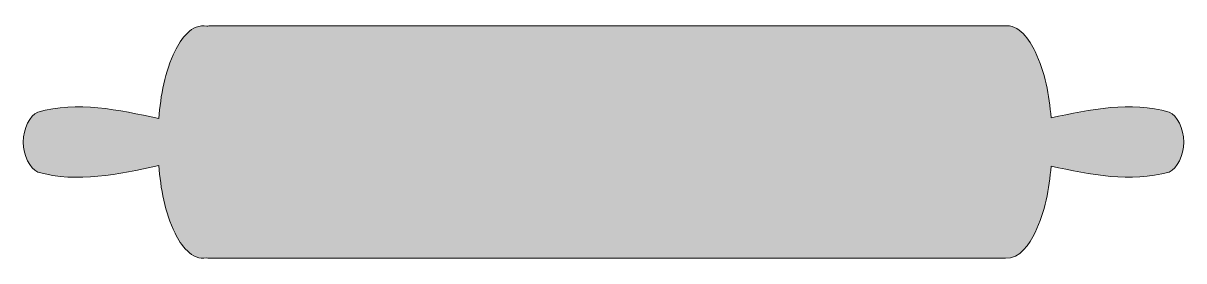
# Model space of a CAD drawing. Header units: inches. Extents: x 0 to 102, y 0 to 21.
import ezdxf

# ---------------------------------------------------------------- set-up
doc = ezdxf.new("R2010")
doc.units = ezdxf.units.IN
doc.header["$MEASUREMENT"] = 0
doc.layers.add('Layer 1', color=7, linetype='Continuous')

msp = doc.modelspace()

# ---------------------------------------------------------------- hatches: boundary and pattern name
at = {"layer": 'Layer 1', "true_color": 0xf05a28}
h = msp.add_hatch(color=20, dxfattribs=at)
h.dxf.hatch_style = 2
edge = h.paths.add_edge_path()
edge.add_spline(control_points=[(89.98, 12.3), (89.82, 14.27), (89.45, 16.31), (88.59, 18.1), (88.1, 19.12), (87.19, 20.53), (85.86, 20.35), (85.8, 20.36), (85.74, 20.36), (85.67, 20.36), (85.67, 20.36), (16.43, 20.36), (16.43, 20.36), (16.3, 20.36), (16.18, 20.35), (16.08, 20.33), (14.74, 20.59), (13.8, 19.19), (13.29, 18.16), (12.4, 16.34), (12.03, 14.25), (11.87, 12.25), (8.31, 13), (4.76, 13.79), (1.28, 12.81), (0.57, 12.49), (0.03, 11.39), (0, 10.18), (0.03, 8.97), (0.57, 7.87), (1.28, 7.55), (4.76, 6.57), (8.31, 7.36), (11.87, 8.12), (12.03, 6.11), (12.4, 4.02), (13.29, 2.2), (13.8, 1.18), (14.74, -0.22), (16.07, 0.03), (16.17, 0.01), (16.29, 0), (16.43, 0), (16.43, 0), (85.67, 0), (85.67, 0), (85.79, 0), (85.89, 0), (85.99, 0.01), (87.25, -0.08), (88.11, 1.28), (88.59, 2.26), (89.45, 4.06), (89.82, 6.1), (89.98, 8.07), (93.45, 7.33), (96.93, 6.59), (100.32, 7.55), (101.03, 7.87), (101.57, 8.97), (101.6, 10.18), (101.57, 11.39), (101.03, 12.49), (100.32, 12.81), (96.93, 13.77), (93.45, 13.04), (89.98, 12.3)], knot_values=[0, 0, 0, 0, 1, 1, 1, 2, 2, 2, 3, 3, 3, 4, 4, 4, 5, 5, 5, 6, 6, 6, 7, 7, 7, 8, 8, 8, 9, 9, 9, 10, 10, 10, 11, 11, 11, 12, 12, 12, 13, 13, 13, 14, 14, 14, 15, 15, 15, 16, 16, 16, 17, 17, 17, 18, 18, 18, 19, 19, 19, 20, 20, 20, 21, 21, 21, 22, 22, 22, 22], degree=3, periodic=1)

# ---------------------------------------------------------------- linework, layer by layer
at = {"layer": 'Layer 1', "lineweight": 0}
msp.add_open_spline([(89.98, 12.3), (89.82, 14.27), (89.45, 16.31), (88.59, 18.1), (88.1, 19.12), (87.19, 20.53), (85.86, 20.35), (85.8, 20.36), (85.74, 20.36), (85.67, 20.36), (85.67, 20.36), (16.43, 20.36), (16.43, 20.36), (16.3, 20.36), (16.18, 20.35), (16.08, 20.33), (14.74, 20.59), (13.8, 19.19), (13.29, 18.16), (12.4, 16.34), (12.03, 14.25), (11.87, 12.25), (8.31, 13), (4.76, 13.79), (1.28, 12.81), (0.57, 12.49), (0.03, 11.39), (0, 10.18), (0.03, 8.97), (0.57, 7.87), (1.28, 7.55), (4.76, 6.57), (8.31, 7.36), (11.87, 8.12), (12.03, 6.11), (12.4, 4.02), (13.29, 2.2), (13.8, 1.18), (14.74, -0.22), (16.07, 0.03), (16.17, 0.01), (16.29, 0), (16.43, 0), (16.43, 0), (85.67, 0), (85.67, 0), (85.79, 0), (85.89, 0), (85.99, 0.01), (87.25, -0.08), (88.11, 1.28), (88.59, 2.26), (89.45, 4.06), (89.82, 6.1), (89.98, 8.07), (93.45, 7.33), (96.93, 6.59), (100.32, 7.55), (101.03, 7.87), (101.57, 8.97), (101.6, 10.18), (101.57, 11.39), (101.03, 12.49), (100.32, 12.81), (96.93, 13.77), (93.45, 13.04), (89.98, 12.3)], degree=3, knots=[0, 0, 0, 0, 1, 1, 1, 2, 2, 2, 3, 3, 3, 4, 4, 4, 5, 5, 5, 6, 6, 6, 7, 7, 7, 8, 8, 8, 9, 9, 9, 10, 10, 10, 11, 11, 11, 12, 12, 12, 13, 13, 13, 14, 14, 14, 15, 15, 15, 16, 16, 16, 17, 17, 17, 18, 18, 18, 19, 19, 19, 20, 20, 20, 21, 21, 21, 22, 22, 22, 22], dxfattribs=at)

doc.saveas('drawing.dxf')
